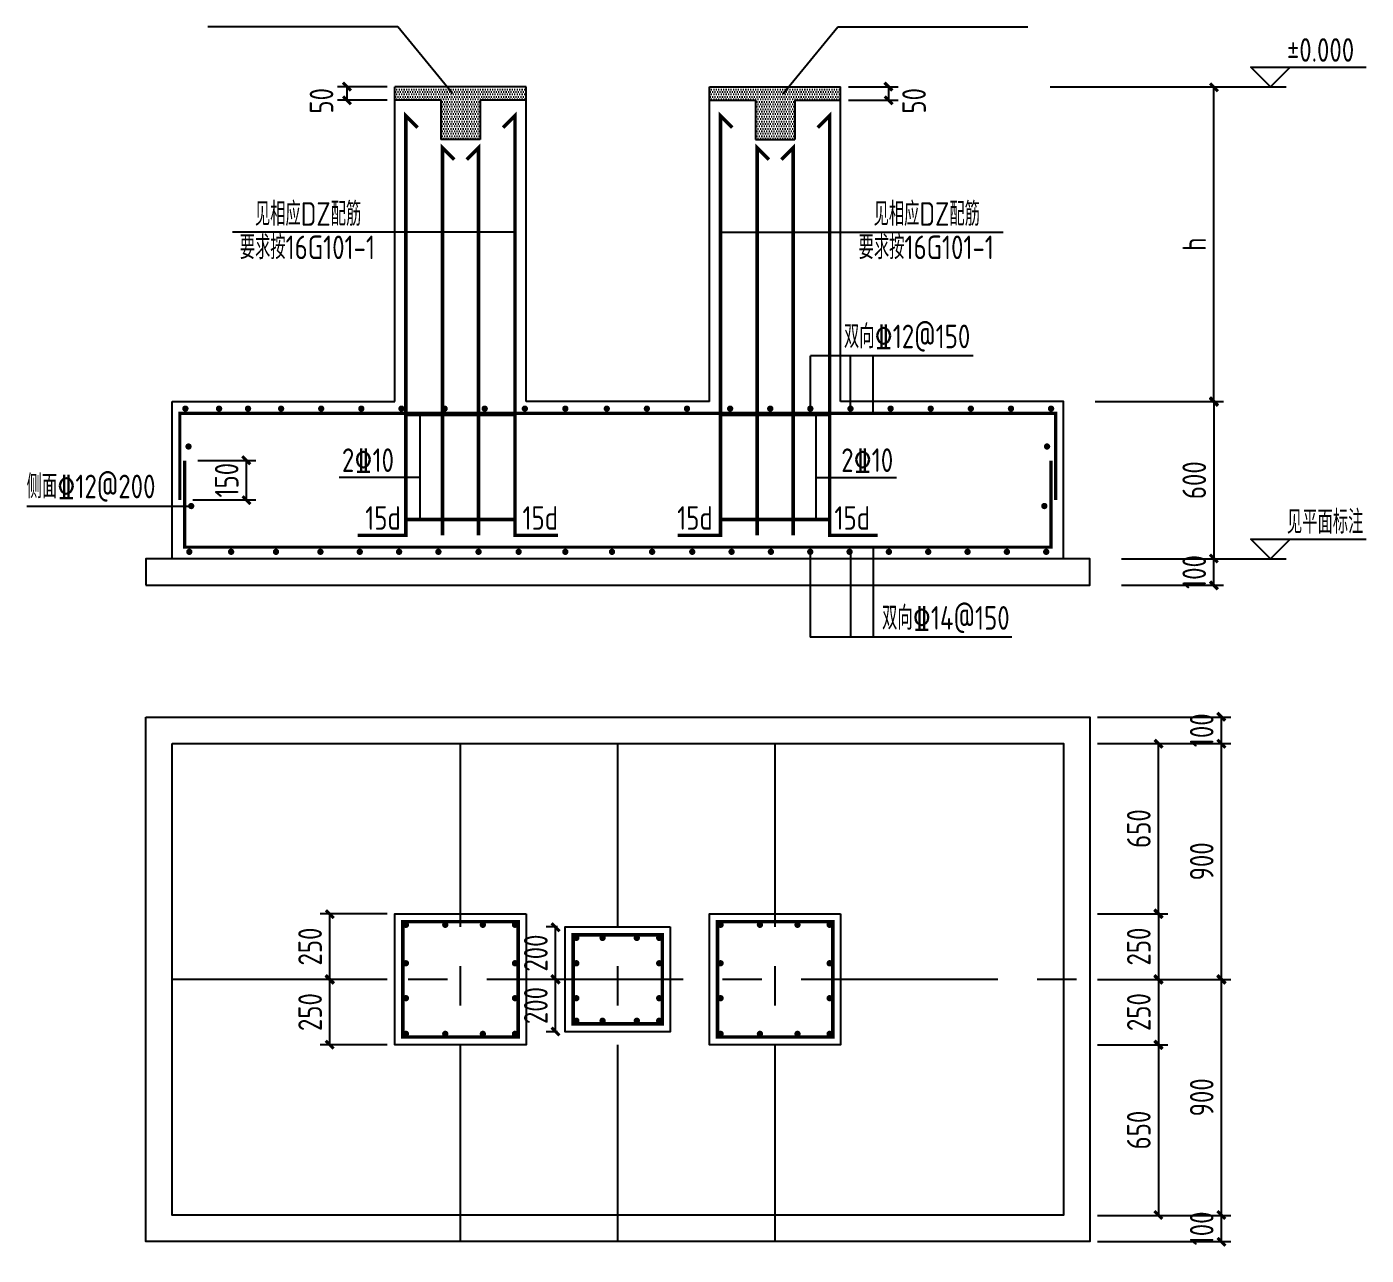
# Model space of a CAD drawing. Header units: millimetres. Extents: x 866309 to 879639, y 39442 to 44891.
# Drawn here: x 867886.1 to 868056.4, y 39603.3 to 39759.5 of the extents above; entities that cross this region are included whole.
import ezdxf

# ---------------------------------------------------------------- set-up
doc = ezdxf.new("R2010")
doc.units = ezdxf.units.MM
doc.header["$LTSCALE"] = 1000
doc.header["$MEASUREMENT"] = 0
doc.linetypes.add('CENTER', pattern=[2, 1.25, -0.25, 0.25, -0.25])
doc.linetypes.add('DOTE', pattern=[2.42, 2, -0.2, 0.02, -0.2])
for name, color, linetype in [('1505', 2, 'Continuous'), ('1525', 1, 'Continuous'), ('1526', 7, 'Continuous'), ('1530', 253, 'Continuous'), ('1534', 7, 'Continuous'), ('DIM', 7, 'Continuous'), ('DOTE', 1, 'DOTE'), ('PUB_DIM', 3, 'Continuous'), ('图名下划线', 7, 'Continuous'), ('构造柱', 3, 'Continuous'), ('钢筋线', 1, 'Continuous')]:
    doc.layers.add(name, color=color, linetype=linetype)
doc.styles.add('GBHZ', font='gbenor.shx', dxfattribs={"width": 0.9, "bigfont": 'gbcbig.shx'})
doc.dimstyles.new('Y30', dxfattribs={"dimscale": 0, "dimtxt": 3, "dimasz": 0.01, "dimexe": 1.2, "dimexo": 1, "dimgap": 1, "dimtad": 1, "dimdec": 0, "dimlfac": 30, "dimzin": 0, "dimdsep": 46, "dimtxsty": 'GBHZ', "dimblk1": 'DX', "dimblk2": 'DX', "dimsah": 1, "dimcen": 0.09, "dimdle": 1, "dimadec": 0, "dimazin": 0, "dimtfac": 1, "dimtdec": 0, "dimtix": 1, "dimtmove": 2, "dimatfit": 3, "dimldrblk": 'DX', "dimfxl": 0, "dimtolj": 1, "dimtzin": 0, "dimarcsym": 0})
pattern_1 = [(0, (928.1307, -1572.25413), (0.15625, 0.3125), [0, -0.3125])]

# ---------------------------------------------------------------- blocks, each defined once
blk = doc.blocks.new('DX')
at = {"color": 0, "linetype": 'ByBlock', "const_width": 40}
blk.add_lwpolyline([(-54, -51), (46, 49)], dxfattribs=at)
blk = doc.blocks.new('*D4113')
at = {"layer": 'Defpoints', "color": 0, "transparency": 16777216}
for p in [(868024.27, 39691.81), (868037.01, 39691.81), (868024.27, 39688.47)]:
    blk.add_point(p, dxfattribs=at)
at = {"layer": 'dim', "color": 0, "lineweight": -2, "transparency": 16777216}
for p, q in [((868025.27, 39691.81), (868038.21, 39691.81)), ((868037.01, 39691.82), (868037.01, 39691.83)), ((868037.01, 39688.47), (868037.01, 39691.81)), ((868025.27, 39688.47), (868038.21, 39688.47)), ((868037.01, 39688.46), (868037.01, 39688.45))]:
    blk.add_line(p, q, dxfattribs=at)
at = {"layer": 'dim', "color": 0, "lineweight": -2, "transparency": 16777216, "xscale": 0.01, "yscale": 0.01, "zscale": 0.01}
for p, rotation in [((868037.01, 39691.81), 270), ((868037.01, 39688.47), 90)]:
    blk.add_blockref('DX', p, dxfattribs=dict(at, rotation=rotation))
at = {"layer": 'dim', "color": 0, "transparency": 16777216, "insert": (868034.51, 39690.14), "char_height": 3, "attachment_point": 5, "rotation": 90, "style": 'GBHZ'}
blk.add_mtext('\\A1;100', dxfattribs=at)
blk = doc.blocks.new('*D4114')
at = {"layer": 'Defpoints', "color": 0, "transparency": 16777216}
for p in [(868015.19, 39751.81), (868037.01, 39751.81), (868020.93, 39711.81)]:
    blk.add_point(p, dxfattribs=at)
at = {"layer": 'dim', "color": 0, "lineweight": -2, "transparency": 16777216}
for p, q in [((868016.19, 39751.81), (868038.21, 39751.81)), ((868037.01, 39711.82), (868037.01, 39751.8)), ((868021.93, 39711.81), (868038.21, 39711.81))]:
    blk.add_line(p, q, dxfattribs=at)
at = {"layer": 'dim', "color": 0, "lineweight": -2, "transparency": 16777216, "xscale": 0.01, "yscale": 0.01, "zscale": 0.01}
for p, rotation in [((868037.01, 39751.81), 90), ((868037.01, 39711.81), 270)]:
    blk.add_blockref('DX', p, dxfattribs=dict(at, rotation=rotation))
at = {"layer": 'dim', "color": 0, "transparency": 16777216, "insert": (868034.51, 39731.81), "char_height": 3, "attachment_point": 5, "rotation": 90, "style": 'GBHZ'}
blk.add_mtext('\\A1;h', dxfattribs=at)
blk = doc.blocks.new('*D4115')
at = {"layer": 'Defpoints', "color": 0, "transparency": 16777216}
for p in [(867932.89, 39751.81), (867926.8, 39750.14), (867932.89, 39750.14)]:
    blk.add_point(p, dxfattribs=at)
at = {"layer": 'dim', "color": 0, "lineweight": -2, "transparency": 16777216}
for p, q in [((867931.89, 39751.81), (867925.6, 39751.81)), ((867926.8, 39751.82), (867926.8, 39751.83)), ((867926.8, 39751.81), (867926.8, 39750.14)), ((867931.89, 39750.14), (867925.6, 39750.14)), ((867926.8, 39750.13), (867926.8, 39750.12))]:
    blk.add_line(p, q, dxfattribs=at)
at = {"layer": 'dim', "color": 0, "lineweight": -2, "transparency": 16777216, "xscale": 0.01, "yscale": 0.01, "zscale": 0.01}
for p, rotation in [((867926.8, 39751.81), 270), ((867926.8, 39750.14), 90)]:
    blk.add_blockref('DX', p, dxfattribs=dict(at, rotation=rotation))
at = {"layer": 'dim', "color": 0, "transparency": 16777216, "insert": (867923.56, 39750.04), "char_height": 3, "attachment_point": 5, "rotation": 90, "style": 'GBHZ'}
blk.add_mtext('\\A1;50', dxfattribs=at)
blk = doc.blocks.new('*D4116')
at = {"layer": 'Defpoints', "color": 0, "transparency": 16777216}
for p in [(868020.93, 39711.81), (868024.27, 39691.81), (868037.01, 39691.81)]:
    blk.add_point(p, dxfattribs=at)
at = {"layer": 'dim', "color": 0, "lineweight": -2, "transparency": 16777216}
for p, q in [((868021.93, 39711.81), (868038.21, 39711.81)), ((868037.01, 39711.8), (868037.01, 39691.82)), ((868025.27, 39691.81), (868038.21, 39691.81))]:
    blk.add_line(p, q, dxfattribs=at)
at = {"layer": 'dim', "color": 0, "lineweight": -2, "transparency": 16777216, "xscale": 0.01, "yscale": 0.01, "zscale": 0.01}
for p, rotation in [((868037.01, 39711.81), 90), ((868037.01, 39691.81), 270)]:
    blk.add_blockref('DX', p, dxfattribs=dict(at, rotation=rotation))
at = {"layer": 'dim', "color": 0, "transparency": 16777216, "insert": (868034.51, 39701.81), "char_height": 3, "attachment_point": 5, "rotation": 90, "style": 'GBHZ'}
blk.add_mtext('\\A1;600', dxfattribs=at)
blk = doc.blocks.new('*D4117')
at = {"layer": 'Defpoints', "color": 0, "transparency": 16777216}
for p in [(867989.56, 39751.81), (867989.56, 39750.14), (867995.65, 39750.14)]:
    blk.add_point(p, dxfattribs=at)
at = {"layer": 'dim', "color": 0, "lineweight": -2, "transparency": 16777216}
for p, q in [((867990.56, 39751.81), (867996.85, 39751.81)), ((867995.65, 39751.82), (867995.65, 39751.83)), ((867995.65, 39751.81), (867995.65, 39750.14)), ((867990.56, 39750.14), (867996.85, 39750.14)), ((867995.65, 39750.13), (867995.65, 39750.12))]:
    blk.add_line(p, q, dxfattribs=at)
at = {"layer": 'dim', "color": 0, "lineweight": -2, "transparency": 16777216, "xscale": 0.01, "yscale": 0.01, "zscale": 0.01}
for p, rotation in [((867995.65, 39751.81), 270), ((867995.65, 39750.14), 90)]:
    blk.add_blockref('DX', p, dxfattribs=dict(at, rotation=rotation))
at = {"layer": 'dim', "color": 0, "transparency": 16777216, "insert": (867998.89, 39750.04), "char_height": 3, "attachment_point": 5, "rotation": 90, "style": 'GBHZ'}
blk.add_mtext('\\A1;50', dxfattribs=at)
blk = doc.blocks.new('*D4134')
at = {"layer": 'Defpoints', "color": 0, "transparency": 16777216}
for p in [(868021.23, 39608.35), (868037.96, 39608.35), (868021.23, 39605.02)]:
    blk.add_point(p, dxfattribs=at)
at = {"layer": 'dim', "color": 0, "lineweight": -2, "transparency": 16777216}
for p, q in [((868022.23, 39608.35), (868039.16, 39608.35)), ((868037.96, 39608.36), (868037.96, 39608.37)), ((868037.96, 39605.02), (868037.96, 39608.35)), ((868022.23, 39605.02), (868039.16, 39605.02)), ((868037.96, 39605.01), (868037.96, 39605))]:
    blk.add_line(p, q, dxfattribs=at)
at = {"layer": 'dim', "color": 0, "lineweight": -2, "transparency": 16777216, "xscale": 0.01, "yscale": 0.01, "zscale": 0.01}
for p, rotation in [((868037.96, 39608.35), 270), ((868037.96, 39605.02), 90)]:
    blk.add_blockref('DX', p, dxfattribs=dict(at, rotation=rotation))
at = {"layer": 'dim', "color": 0, "transparency": 16777216, "insert": (868035.46, 39606.69), "char_height": 3, "attachment_point": 5, "rotation": 90, "style": 'GBHZ'}
blk.add_mtext('\\A1;100', dxfattribs=at)
blk = doc.blocks.new('*D4135')
at = {"layer": 'Defpoints', "color": 0, "transparency": 16777216}
for p in [(868021.23, 39638.35), (868037.96, 39638.35), (868021.23, 39608.35)]:
    blk.add_point(p, dxfattribs=at)
at = {"layer": 'dim', "color": 0, "lineweight": -2, "transparency": 16777216}
for p, q in [((868022.23, 39638.35), (868039.16, 39638.35)), ((868037.96, 39608.36), (868037.96, 39638.34)), ((868022.23, 39608.35), (868039.16, 39608.35))]:
    blk.add_line(p, q, dxfattribs=at)
at = {"layer": 'dim', "color": 0, "lineweight": -2, "transparency": 16777216, "xscale": 0.01, "yscale": 0.01, "zscale": 0.01}
for p, rotation in [((868037.96, 39638.35), 90), ((868037.96, 39608.35), 270)]:
    blk.add_blockref('DX', p, dxfattribs=dict(at, rotation=rotation))
at = {"layer": 'dim', "color": 0, "transparency": 16777216, "insert": (868035.46, 39623.35), "char_height": 3, "attachment_point": 5, "rotation": 90, "style": 'GBHZ'}
blk.add_mtext('\\A1;900', dxfattribs=at)
blk = doc.blocks.new('*D4136')
at = {"layer": 'Defpoints', "color": 0, "transparency": 16777216}
for p in [(868021.23, 39668.35), (868037.96, 39668.35), (868021.23, 39638.35)]:
    blk.add_point(p, dxfattribs=at)
at = {"layer": 'dim', "color": 0, "lineweight": -2, "transparency": 16777216}
for p, q in [((868022.23, 39668.35), (868039.16, 39668.35)), ((868037.96, 39638.36), (868037.96, 39668.34)), ((868022.23, 39638.35), (868039.16, 39638.35))]:
    blk.add_line(p, q, dxfattribs=at)
at = {"layer": 'dim', "color": 0, "lineweight": -2, "transparency": 16777216, "xscale": 0.01, "yscale": 0.01, "zscale": 0.01}
for p, rotation in [((868037.96, 39668.35), 90), ((868037.96, 39638.35), 270)]:
    blk.add_blockref('DX', p, dxfattribs=dict(at, rotation=rotation))
at = {"layer": 'dim', "color": 0, "transparency": 16777216, "insert": (868035.46, 39653.35), "char_height": 3, "attachment_point": 5, "rotation": 90, "style": 'GBHZ'}
blk.add_mtext('\\A1;900', dxfattribs=at)
blk = doc.blocks.new('*D4137')
at = {"layer": 'Defpoints', "color": 0, "transparency": 16777216}
for p in [(868021.23, 39671.69), (868037.96, 39671.69), (868021.23, 39668.35)]:
    blk.add_point(p, dxfattribs=at)
at = {"layer": 'dim', "color": 0, "lineweight": -2, "transparency": 16777216}
for p, q in [((868022.23, 39671.69), (868039.16, 39671.69)), ((868037.96, 39671.7), (868037.96, 39671.71)), ((868037.96, 39668.35), (868037.96, 39671.69)), ((868022.23, 39668.35), (868039.16, 39668.35)), ((868037.96, 39668.34), (868037.96, 39668.33))]:
    blk.add_line(p, q, dxfattribs=at)
at = {"layer": 'dim', "color": 0, "lineweight": -2, "transparency": 16777216, "xscale": 0.01, "yscale": 0.01, "zscale": 0.01}
for p, rotation in [((868037.96, 39671.69), 270), ((868037.96, 39668.35), 90)]:
    blk.add_blockref('DX', p, dxfattribs=dict(at, rotation=rotation))
at = {"layer": 'dim', "color": 0, "transparency": 16777216, "insert": (868035.46, 39670.02), "char_height": 3, "attachment_point": 5, "rotation": 90, "style": 'GBHZ'}
blk.add_mtext('\\A1;100', dxfattribs=at)
blk = doc.blocks.new('*D4138')
at = {"layer": 'Defpoints', "color": 0, "transparency": 16777216}
for p in [(867924.61, 39638.35), (867932.89, 39638.35), (867932.89, 39630.02)]:
    blk.add_point(p, dxfattribs=at)
at = {"layer": 'dim', "color": 0, "lineweight": -2, "transparency": 16777216}
for p, q in [((867931.89, 39638.35), (867923.41, 39638.35)), ((867924.61, 39630.03), (867924.61, 39638.34)), ((867931.89, 39630.02), (867923.41, 39630.02))]:
    blk.add_line(p, q, dxfattribs=at)
at = {"layer": 'dim', "color": 0, "lineweight": -2, "transparency": 16777216, "xscale": 0.01, "yscale": 0.01, "zscale": 0.01}
for p, rotation in [((867924.61, 39638.35), 90), ((867924.61, 39630.02), 270)]:
    blk.add_blockref('DX', p, dxfattribs=dict(at, rotation=rotation))
at = {"layer": 'dim', "color": 0, "transparency": 16777216, "insert": (867922.11, 39634.19), "char_height": 3, "attachment_point": 5, "rotation": 90, "style": 'GBHZ'}
blk.add_mtext('\\A1;250', dxfattribs=at)
blk = doc.blocks.new('*D4139')
at = {"layer": 'Defpoints', "color": 0, "transparency": 16777216}
for p in [(867924.61, 39646.69), (867932.89, 39646.69), (867932.89, 39638.35)]:
    blk.add_point(p, dxfattribs=at)
at = {"layer": 'dim', "color": 0, "lineweight": -2, "transparency": 16777216}
for p, q in [((867931.89, 39646.69), (867923.41, 39646.69)), ((867924.61, 39638.36), (867924.61, 39646.68)), ((867931.89, 39638.35), (867923.41, 39638.35))]:
    blk.add_line(p, q, dxfattribs=at)
at = {"layer": 'dim', "color": 0, "lineweight": -2, "transparency": 16777216, "xscale": 0.01, "yscale": 0.01, "zscale": 0.01}
for p, rotation in [((867924.61, 39646.69), 90), ((867924.61, 39638.35), 270)]:
    blk.add_blockref('DX', p, dxfattribs=dict(at, rotation=rotation))
at = {"layer": 'dim', "color": 0, "transparency": 16777216, "insert": (867922.11, 39642.52), "char_height": 3, "attachment_point": 5, "rotation": 90, "style": 'GBHZ'}
blk.add_mtext('\\A1;250', dxfattribs=at)
blk = doc.blocks.new('*D4140')
at = {"layer": 'Defpoints', "color": 0, "transparency": 16777216}
for p in [(868021.23, 39646.69), (868021.23, 39638.35), (868029.96, 39638.35)]:
    blk.add_point(p, dxfattribs=at)
at = {"layer": 'dim', "color": 0, "lineweight": -2, "transparency": 16777216}
for p, q in [((868022.23, 39646.69), (868031.16, 39646.69)), ((868029.96, 39646.68), (868029.96, 39638.36)), ((868022.23, 39638.35), (868031.16, 39638.35))]:
    blk.add_line(p, q, dxfattribs=at)
at = {"layer": 'dim', "color": 0, "lineweight": -2, "transparency": 16777216, "xscale": 0.01, "yscale": 0.01, "zscale": 0.01}
for p, rotation in [((868029.96, 39646.69), 90), ((868029.96, 39638.35), 270)]:
    blk.add_blockref('DX', p, dxfattribs=dict(at, rotation=rotation))
at = {"layer": 'dim', "color": 0, "transparency": 16777216, "insert": (868027.46, 39642.52), "char_height": 3, "attachment_point": 5, "rotation": 90, "style": 'GBHZ'}
blk.add_mtext('\\A1;250', dxfattribs=at)
blk = doc.blocks.new('*D4141')
at = {"layer": 'Defpoints', "color": 0, "transparency": 16777216}
for p in [(868021.23, 39638.35), (868021.23, 39630.02), (868029.96, 39630.02)]:
    blk.add_point(p, dxfattribs=at)
at = {"layer": 'dim', "color": 0, "lineweight": -2, "transparency": 16777216}
for p, q in [((868022.23, 39638.35), (868031.16, 39638.35)), ((868029.96, 39638.34), (868029.96, 39630.03)), ((868022.23, 39630.02), (868031.16, 39630.02))]:
    blk.add_line(p, q, dxfattribs=at)
at = {"layer": 'dim', "color": 0, "lineweight": -2, "transparency": 16777216, "xscale": 0.01, "yscale": 0.01, "zscale": 0.01}
for p, rotation in [((868029.96, 39638.35), 90), ((868029.96, 39630.02), 270)]:
    blk.add_blockref('DX', p, dxfattribs=dict(at, rotation=rotation))
at = {"layer": 'dim', "color": 0, "transparency": 16777216, "insert": (868027.46, 39634.19), "char_height": 3, "attachment_point": 5, "rotation": 90, "style": 'GBHZ'}
blk.add_mtext('\\A1;250', dxfattribs=at)
blk = doc.blocks.new('*D4142')
at = {"layer": 'Defpoints', "color": 0, "transparency": 16777216}
for p in [(868021.23, 39668.35), (868029.96, 39668.35), (868021.23, 39646.69)]:
    blk.add_point(p, dxfattribs=at)
at = {"layer": 'dim', "color": 0, "lineweight": -2, "transparency": 16777216}
for p, q in [((868022.23, 39668.35), (868031.16, 39668.35)), ((868029.96, 39646.7), (868029.96, 39668.34)), ((868022.23, 39646.69), (868031.16, 39646.69))]:
    blk.add_line(p, q, dxfattribs=at)
at = {"layer": 'dim', "color": 0, "lineweight": -2, "transparency": 16777216, "xscale": 0.01, "yscale": 0.01, "zscale": 0.01}
for p, rotation in [((868029.96, 39668.35), 90), ((868029.96, 39646.69), 270)]:
    blk.add_blockref('DX', p, dxfattribs=dict(at, rotation=rotation))
at = {"layer": 'dim', "color": 0, "transparency": 16777216, "insert": (868027.46, 39657.52), "char_height": 3, "attachment_point": 5, "rotation": 90, "style": 'GBHZ'}
blk.add_mtext('\\A1;650', dxfattribs=at)
blk = doc.blocks.new('*D4143')
at = {"layer": 'Defpoints', "color": 0, "transparency": 16777216}
for p in [(868021.23, 39630.02), (868021.23, 39608.35), (868029.96, 39608.35)]:
    blk.add_point(p, dxfattribs=at)
at = {"layer": 'dim', "color": 0, "lineweight": -2, "transparency": 16777216}
for p, q in [((868022.23, 39630.02), (868031.16, 39630.02)), ((868029.96, 39630.01), (868029.96, 39608.36)), ((868022.23, 39608.35), (868031.16, 39608.35))]:
    blk.add_line(p, q, dxfattribs=at)
at = {"layer": 'dim', "color": 0, "lineweight": -2, "transparency": 16777216, "xscale": 0.01, "yscale": 0.01, "zscale": 0.01}
for p, rotation in [((868029.96, 39630.02), 90), ((868029.96, 39608.35), 270)]:
    blk.add_blockref('DX', p, dxfattribs=dict(at, rotation=rotation))
at = {"layer": 'dim', "color": 0, "transparency": 16777216, "insert": (868027.46, 39619.19), "char_height": 3, "attachment_point": 5, "rotation": 90, "style": 'GBHZ'}
blk.add_mtext('\\A1;650', dxfattribs=at)
blk = doc.blocks.new('*D4144')
at = {"layer": 'Defpoints', "color": 0, "transparency": 16777216}
for p in [(867953.31, 39638.35), (867954.56, 39638.35), (867954.56, 39631.69)]:
    blk.add_point(p, dxfattribs=at)
at = {"layer": 'dim', "color": 0, "lineweight": -2, "transparency": 16777216}
for p, q in [((867953.56, 39638.35), (867952.11, 39638.35)), ((867953.31, 39631.7), (867953.31, 39638.34)), ((867953.56, 39631.69), (867952.11, 39631.69))]:
    blk.add_line(p, q, dxfattribs=at)
at = {"layer": 'dim', "color": 0, "lineweight": -2, "transparency": 16777216, "xscale": 0.01, "yscale": 0.01, "zscale": 0.01}
for p, rotation in [((867953.31, 39638.35), 90), ((867953.31, 39631.69), 270)]:
    blk.add_blockref('DX', p, dxfattribs=dict(at, rotation=rotation))
at = {"layer": 'dim', "color": 0, "transparency": 16777216, "insert": (867950.81, 39635.02), "char_height": 3, "attachment_point": 5, "rotation": 90, "style": 'GBHZ'}
blk.add_mtext('\\A1;200', dxfattribs=at)
blk = doc.blocks.new('*D4145')
at = {"layer": 'Defpoints', "color": 0, "transparency": 16777216}
for p in [(867953.31, 39645.02), (867954.56, 39645.02), (867954.56, 39638.35)]:
    blk.add_point(p, dxfattribs=at)
at = {"layer": 'dim', "color": 0, "lineweight": -2, "transparency": 16777216}
for p, q in [((867953.56, 39645.02), (867952.11, 39645.02)), ((867953.31, 39638.36), (867953.31, 39645.01)), ((867953.56, 39638.35), (867952.11, 39638.35))]:
    blk.add_line(p, q, dxfattribs=at)
at = {"layer": 'dim', "color": 0, "lineweight": -2, "transparency": 16777216, "xscale": 0.01, "yscale": 0.01, "zscale": 0.01}
for p, rotation in [((867953.31, 39645.02), 90), ((867953.31, 39638.35), 270)]:
    blk.add_blockref('DX', p, dxfattribs=dict(at, rotation=rotation))
at = {"layer": 'dim', "color": 0, "transparency": 16777216, "insert": (867950.81, 39641.69), "char_height": 3, "attachment_point": 5, "rotation": 90, "style": 'GBHZ'}
blk.add_mtext('\\A1;200', dxfattribs=at)
blk = doc.blocks.new('*D4146')
at = {"layer": 'Defpoints', "color": 0, "transparency": 16777216}
for p in [(867906.82, 39704.31), (867914.01, 39704.31), (867906.22, 39699.31)]:
    blk.add_point(p, dxfattribs=at)
at = {"layer": 'DIM', "color": 0, "lineweight": -2, "transparency": 16777216}
for p, q in [((867907.82, 39704.31), (867915.21, 39704.31)), ((867914.01, 39704.32), (867914.01, 39704.33)), ((867914.01, 39699.31), (867914.01, 39704.31)), ((867907.22, 39699.31), (867915.21, 39699.31)), ((867914.01, 39699.3), (867914.01, 39699.29))]:
    blk.add_line(p, q, dxfattribs=at)
at = {"layer": 'DIM', "color": 0, "lineweight": -2, "transparency": 16777216, "xscale": 0.01, "yscale": 0.01, "zscale": 0.01}
for p, rotation in [((867914.01, 39704.31), 270), ((867914.01, 39699.31), 90)]:
    blk.add_blockref('DX', p, dxfattribs=dict(at, rotation=rotation))
at = {"layer": 'DIM', "color": 0, "transparency": 16777216, "insert": (867911.51, 39701.81), "char_height": 3, "attachment_point": 5, "rotation": 90, "style": 'GBHZ'}
blk.add_mtext('\\A1;150', dxfattribs=at)

msp = doc.modelspace()

# ---------------------------------------------------------------- hatches: boundary and pattern name
at = {"layer": '构造柱'}
h = msp.add_hatch(dxfattribs=at)
h.set_pattern_fill('DOTS', color=256, scale=5, style=0)
h.set_pattern_definition(pattern_1)
h.paths.add_polyline_path([(867949.558, 39751.807), (867949.558, 39750.14), (867943.725, 39750.14), (867943.725, 39745.14), (867938.725, 39745.14), (867938.725, 39750.14), (867932.892, 39750.14), (867932.892, 39751.807)])
h = msp.add_hatch(dxfattribs=at)
h.set_pattern_fill('DOTS', color=256, scale=5, style=0)
h.set_pattern_definition(pattern_1)
h.paths.add_polyline_path([(867972.892, 39751.807), (867972.892, 39750.14), (867978.725, 39750.14), (867978.725, 39745.14), (867983.725, 39745.14), (867983.725, 39750.14), (867989.558, 39750.14), (867989.558, 39751.807)])

# ---------------------------------------------------------------- linework, layer by layer
for p, q in [((867933.262, 39759.455, 40.505), (867909.096, 39759.455, 40.505)), ((867940.205, 39750.972, 40.505), (867933.262, 39759.455, 40.505)), ((867982.245, 39750.972, 40.505), (867989.189, 39759.455, 40.505)), ((867989.189, 39759.455, 40.505), (868013.354, 39759.455, 40.505))]:
    msp.add_line(p, q)
at = {"layer": '1505'}
for p, q in [((867949.558, 39751.807), (867932.892, 39751.807)), ((867932.892, 39711.807), (867932.892, 39751.807)), ((867949.558, 39711.807), (867949.558, 39751.807)), ((867972.892, 39751.807), (867989.558, 39751.807)), ((867972.892, 39711.807), (867972.892, 39751.807)), ((867989.558, 39711.807), (867989.558, 39751.807)), ((867938.725, 39750.14), (867932.892, 39750.14)), ((867938.725, 39750.14), (867938.725, 39745.14)), ((867949.558, 39750.14), (867943.725, 39750.14)), ((867943.725, 39750.14), (867943.725, 39745.14)), ((867972.892, 39750.14), (867978.725, 39750.14)), ((867978.725, 39750.14), (867978.725, 39745.14)), ((867983.725, 39750.14), (867989.558, 39750.14)), ((867983.725, 39750.14), (867983.725, 39745.14)), ((867943.725, 39745.14), (867938.725, 39745.14)), ((867978.725, 39745.14), (867983.725, 39745.14)), ((867904.558, 39691.807), (867904.558, 39711.807)), ((867904.558, 39711.807), (867932.892, 39711.807))]:
    msp.add_line(p, q, dxfattribs=at)
for points in [[(867972.892, 39711.807), (867949.558, 39711.807)], [(868017.892, 39691.807), (868017.892, 39711.807), (867989.558, 39711.807)], [(867901.225, 39688.474), (868021.225, 39688.474), (868021.225, 39691.807), (867901.225, 39691.807), (867901.225, 39688.474)]]:
    msp.add_lwpolyline(points, dxfattribs=at)
for points in [[(867901.225, 39671.688), (868021.225, 39671.688), (868021.225, 39605.021), (867901.225, 39605.021)], [(867904.558, 39668.354), (868017.892, 39668.354), (868017.892, 39608.354), (867904.558, 39608.354)], [(867949.558, 39646.688), (867949.558, 39630.021), (867932.892, 39630.021), (867932.892, 39646.688)], [(867989.558, 39646.688), (867989.558, 39630.021), (867972.892, 39630.021), (867972.892, 39646.688)], [(867967.892, 39645.021), (867967.892, 39631.688), (867954.558, 39631.688), (867954.558, 39645.021)]]:
    msp.add_lwpolyline(points, close=True, dxfattribs=at)
at = {"layer": '1525', "const_width": 0.45}
for points in [[(867935.792, 39746.64), (867934.292, 39748.14), (867934.292, 39694.807), (867928.166, 39694.807)], [(867946.658, 39746.64), (867948.158, 39748.14), (867948.158, 39694.807), (867953.629, 39694.807)], [(867975.792, 39746.64), (867974.292, 39748.14), (867974.292, 39694.807), (867968.822, 39694.807)], [(867986.658, 39746.64), (867988.158, 39748.14), (867988.158, 39694.807), (867994.284, 39694.807)], [(867938.933, 39694.807), (867938.933, 39744.072), (867940.433, 39742.572)], [(867943.517, 39694.807), (867943.517, 39744.072), (867942.017, 39742.572)], [(867978.933, 39694.807), (867978.933, 39744.072), (867980.433, 39742.572)], [(867983.517, 39694.807), (867983.517, 39744.072), (867982.017, 39742.572)], [(867948.158, 39710.14), (867934.292, 39710.14)], [(867974.292, 39710.14), (867988.158, 39710.14)], [(867948.158, 39696.807), (867934.292, 39696.807)], [(867974.292, 39696.807), (867988.158, 39696.807)], [(867933.892, 39631.021), (867933.892, 39645.688), (867948.558, 39645.688), (867948.558, 39631.021), (867933.892, 39631.021)], [(867973.892, 39631.021), (867973.892, 39645.688), (867988.558, 39645.688), (867988.558, 39631.021), (867973.892, 39631.021)], [(867955.558, 39632.688), (867955.558, 39644.021), (867966.892, 39644.021), (867966.892, 39632.688), (867955.558, 39632.688)]]:
    msp.add_lwpolyline(points, dxfattribs=at)
at = {"layer": '1525', "const_width": 0.4}
for points in [[(867934.292, 39645.087, -1), (867934.292, 39645.487, -1), (867934.292, 39645.087, -1)], [(867939.295, 39645.087, 1), (867939.295, 39645.487, 1), (867939.295, 39645.087, 1)], [(867944.072, 39645.087, -1), (867944.072, 39645.487, -1), (867944.072, 39645.087, -1)], [(867948.158, 39645.087, -1), (867948.158, 39645.487, -1), (867948.158, 39645.087, -1)], [(867974.292, 39645.087, -1), (867974.292, 39645.487, -1), (867974.292, 39645.087, -1)], [(867979.295, 39645.087, 1), (867979.295, 39645.487, 1), (867979.295, 39645.087, 1)], [(867984.072, 39645.087, -1), (867984.072, 39645.487, -1), (867984.072, 39645.087, -1)], [(867988.158, 39645.087, -1), (867988.158, 39645.487, -1), (867988.158, 39645.087, -1)], [(867955.958, 39643.421, -1), (867955.958, 39643.821, -1), (867955.958, 39643.421, -1)], [(867959.295, 39643.421, 1), (867959.295, 39643.821, 1), (867959.295, 39643.421, 1)], [(867963.647, 39643.421, -1), (867963.647, 39643.821, -1), (867963.647, 39643.421, -1)], [(867966.492, 39643.421, -1), (867966.492, 39643.821, -1), (867966.492, 39643.421, -1)], [(867934.292, 39640.197, -1), (867934.292, 39640.597, -1), (867934.292, 39640.197, -1)], [(867948.158, 39640.197, -1), (867948.158, 39640.597, -1), (867948.158, 39640.197, -1)], [(867955.958, 39640.197, -1), (867955.958, 39640.597, -1), (867955.958, 39640.197, -1)], [(867966.492, 39640.197, -1), (867966.492, 39640.597, -1), (867966.492, 39640.197, -1)], [(867974.292, 39640.197, -1), (867974.292, 39640.597, -1), (867974.292, 39640.197, -1)], [(867988.158, 39640.197, -1), (867988.158, 39640.597, -1), (867988.158, 39640.197, -1)], [(867934.292, 39635.755, -1), (867934.292, 39636.155, -1), (867934.292, 39635.755, -1)], [(867948.158, 39635.755, -1), (867948.158, 39636.155, -1), (867948.158, 39635.755, -1)], [(867955.958, 39635.755, -1), (867955.958, 39636.155, -1), (867955.958, 39635.755, -1)], [(867966.492, 39635.755, -1), (867966.492, 39636.155, -1), (867966.492, 39635.755, -1)], [(867974.292, 39635.755, -1), (867974.292, 39636.155, -1), (867974.292, 39635.755, -1)], [(867988.158, 39635.755, -1), (867988.158, 39636.155, -1), (867988.158, 39635.755, -1)], [(867955.958, 39632.888, -1), (867955.958, 39633.288, -1), (867955.958, 39632.888, -1)], [(867959.295, 39632.888, 1), (867959.295, 39633.288, 1), (867959.295, 39632.888, 1)], [(867963.647, 39632.888, -1), (867963.647, 39633.288, -1), (867963.647, 39632.888, -1)], [(867966.492, 39632.888, -1), (867966.492, 39633.288, -1), (867966.492, 39632.888, -1)], [(867934.292, 39631.221, -1), (867934.292, 39631.621, -1), (867934.292, 39631.221, -1)], [(867939.295, 39631.221, 1), (867939.295, 39631.621, 1), (867939.295, 39631.221, 1)], [(867944.072, 39631.221, -1), (867944.072, 39631.621, -1), (867944.072, 39631.221, -1)], [(867948.158, 39631.221, -1), (867948.158, 39631.621, -1), (867948.158, 39631.221, -1)], [(867974.292, 39631.221, -1), (867974.292, 39631.621, -1), (867974.292, 39631.221, -1)], [(867979.295, 39631.221, 1), (867979.295, 39631.621, 1), (867979.295, 39631.221, 1)], [(867984.072, 39631.221, -1), (867984.072, 39631.621, -1), (867984.072, 39631.221, -1)], [(867988.158, 39631.221, -1), (867988.158, 39631.621, -1), (867988.158, 39631.221, -1)]]:
    msp.add_lwpolyline(points, format="xyb", dxfattribs=at)
at = {"layer": '1530'}
for p, q in [((867948.158, 39733.327), (867912.235, 39733.327)), ((867974.292, 39733.327), (868010.215, 39733.327)), ((867936.041, 39710.14), (867936.041, 39696.807)), ((867986.409, 39710.14), (867986.409, 39696.807)), ((867936.041, 39702.168), (867925.809, 39702.168)), ((867986.409, 39702.168), (867996.641, 39702.168)), ((868038.212, 39691.807), (868046.212, 39691.807))]:
    msp.add_line(p, q, dxfattribs=at)
at = {"layer": '1534'}
msp.add_line((868038.212, 39751.807), (868046.212, 39751.807), dxfattribs=at)
for points in [[(868046.712, 39754.307), (868044.212, 39751.807), (868041.712, 39754.307), (868056.371, 39754.307)], [(868046.712, 39694.307), (868044.212, 39691.807), (868041.712, 39694.307), (868056.371, 39694.307)]]:
    msp.add_lwpolyline(points, dxfattribs=at)
at = {"layer": 'DOTE', "linetype": 'CENTER', "ltscale": 0.02}
for p, q in [((867941.225, 39605.021), (867941.225, 39668.354)), ((867961.225, 39605.021), (867961.225, 39668.354)), ((867981.225, 39605.021), (867981.225, 39668.354)), ((867904.558, 39638.354), (868021.225, 39638.354))]:
    msp.add_line(p, q, dxfattribs=at)
at = {"layer": 'PUB_DIM'}
for p, q in [((868006.403, 39717.604), (867985.709, 39717.604)), ((867985.709, 39710.907), (867985.709, 39717.604)), ((867990.809, 39710.907), (867990.809, 39717.604)), ((867993.705, 39710.307), (867993.705, 39717.604)), ((867886.095, 39698.525), (867906.996, 39698.525)), ((867993.705, 39693.307), (867993.705, 39681.858)), ((867985.692, 39692.707), (867985.692, 39681.858)), ((867990.792, 39692.707), (867990.792, 39681.858)), ((868011.332, 39681.858), (867985.692, 39681.858))]:
    msp.add_line(p, q, dxfattribs=at)
at = {"layer": '钢筋线', "const_width": 0.4}
for points in [[(867905.558, 39699.307), (867905.558, 39710.307), (868016.892, 39710.307), (868016.892, 39699.307)], [(868016.292, 39704.307), (868016.292, 39693.307), (867906.158, 39693.307), (867906.158, 39704.307)]]:
    msp.add_lwpolyline(points, dxfattribs=at)
for points in [[(867906.058, 39710.907, 1), (867906.458, 39710.907, 1), (867906.058, 39710.907)], [(867910.34, 39710.907, 1), (867910.74, 39710.907, 1), (867910.34, 39710.907)], [(867914.022, 39710.907, 1), (867914.422, 39710.907, 1), (867914.022, 39710.907)], [(867918.225, 39710.907, 1), (867918.625, 39710.907, 1), (867918.225, 39710.907)], [(867923.325, 39710.907, 1), (867923.725, 39710.907, 1), (867923.325, 39710.907)], [(867928.425, 39710.907, 1), (867928.825, 39710.907, 1), (867928.425, 39710.907)], [(867933.525, 39710.907, 1), (867933.925, 39710.907, 1), (867933.525, 39710.907)], [(867939.009, 39710.907, 1), (867939.409, 39710.907, 1), (867939.009, 39710.907)], [(867944.109, 39710.907, 1), (867944.509, 39710.907, 1), (867944.109, 39710.907)], [(867949.209, 39710.907, 1), (867949.609, 39710.907, 1), (867949.209, 39710.907)], [(867954.358, 39710.907, 1), (867954.758, 39710.907, 1), (867954.358, 39710.907)], [(867960.026, 39710.907, -1), (867959.626, 39710.907, -1), (867960.026, 39710.907)], [(867965.126, 39710.907, -1), (867964.726, 39710.907, -1), (867965.126, 39710.907)], [(867970.226, 39710.907, -1), (867969.826, 39710.907, -1), (867970.226, 39710.907)], [(867975.709, 39710.907, -1), (867975.309, 39710.907, -1), (867975.709, 39710.907)], [(867980.809, 39710.907, -1), (867980.409, 39710.907, -1), (867980.809, 39710.907)], [(867985.909, 39710.907, -1), (867985.509, 39710.907, -1), (867985.909, 39710.907)], [(867991.009, 39710.907, -1), (867990.609, 39710.907, -1), (867991.009, 39710.907)], [(867996.109, 39710.907, -1), (867995.709, 39710.907, -1), (867996.109, 39710.907)], [(868001.209, 39710.907, -1), (868000.809, 39710.907, -1), (868001.209, 39710.907)], [(868006.309, 39710.907, -1), (868005.909, 39710.907, -1), (868006.309, 39710.907)], [(868011.409, 39710.907, -1), (868011.009, 39710.907, -1), (868011.409, 39710.907)], [(868016.509, 39710.907, -1), (868016.109, 39710.907, -1), (868016.509, 39710.907)], [(867906.454, 39706.094, 1), (867906.854, 39706.094, 1), (867906.454, 39706.094)], [(868015.996, 39706.094, -1), (868015.596, 39706.094, -1), (868015.996, 39706.094)], [(867906.796, 39698.525, 1), (867907.196, 39698.525, 1), (867906.796, 39698.525)], [(868015.654, 39698.525, -1), (868015.254, 39698.525, -1), (868015.654, 39698.525)], [(867906.558, 39692.707, -1), (867906.958, 39692.707, -1), (867906.558, 39692.707)], [(867911.873, 39692.707, -1), (867912.273, 39692.707, -1), (867911.873, 39692.707)], [(867917.576, 39692.707, -1), (867917.976, 39692.707, -1), (867917.576, 39692.707)], [(867923.225, 39692.707, -1), (867923.625, 39692.707, -1), (867923.225, 39692.707)], [(867928.225, 39692.707, -1), (867928.625, 39692.707, -1), (867928.225, 39692.707)], [(867933.225, 39692.707, -1), (867933.625, 39692.707, -1), (867933.225, 39692.707)], [(867938.225, 39692.707, -1), (867938.625, 39692.707, -1), (867938.225, 39692.707)], [(867943.325, 39692.707, -1), (867943.725, 39692.707, -1), (867943.325, 39692.707)], [(867948.425, 39692.707, -1), (867948.825, 39692.707, -1), (867948.425, 39692.707)], [(867954.358, 39692.707, -1), (867954.758, 39692.707, -1), (867954.358, 39692.707)], [(867960.692, 39692.707, 1), (867960.292, 39692.707, 1), (867960.692, 39692.707)], [(867965.792, 39692.707, 1), (867965.392, 39692.707, 1), (867965.792, 39692.707)], [(867970.892, 39692.707, 1), (867970.492, 39692.707, 1), (867970.892, 39692.707)], [(867975.892, 39692.707, 1), (867975.492, 39692.707, 1), (867975.892, 39692.707)], [(867980.892, 39692.707, 1), (867980.492, 39692.707, 1), (867980.892, 39692.707)], [(867985.892, 39692.707, 1), (867985.492, 39692.707, 1), (867985.892, 39692.707)], [(867990.892, 39692.707, 1), (867990.492, 39692.707, 1), (867990.892, 39692.707)], [(867995.892, 39692.707, 1), (867995.492, 39692.707, 1), (867995.892, 39692.707)], [(868000.892, 39692.707, 1), (868000.492, 39692.707, 1), (868000.892, 39692.707)], [(868005.892, 39692.707, 1), (868005.492, 39692.707, 1), (868005.892, 39692.707)], [(868010.892, 39692.707, 1), (868010.492, 39692.707, 1), (868010.892, 39692.707)], [(868015.892, 39692.707, 1), (868015.492, 39692.707, 1), (868015.892, 39692.707)]]:
    msp.add_lwpolyline(points, format="xyb", dxfattribs=at)

# ---------------------------------------------------------------- texts
at = {"layer": '1526', "style": 'GBHZ', "width": 0.9}
for p in [(867926.162, 39702.857), (867989.627, 39702.857)]:
    msp.add_text('2%%13210', height=3, dxfattribs=at).set_placement(p)
at = {"layer": '1530', "style": 'GBHZ', "width": 0.9}
for p in [(867929.119, 39695.507), (867949.111, 39695.507), (867968.779, 39695.507), (867988.771, 39695.507)]:
    msp.add_text('15d', height=3, dxfattribs=at).set_placement(p)
at = {"layer": '1534', "style": 'GBHZ', "width": 0.9}
for s, p in [('%%P0.000', (868046.295, 39755.007)), ('见平面标注', (868046.295, 39695.007))]:
    msp.add_text(s, height=3, dxfattribs=at).set_placement(p)
at = {"layer": 'PUB_DIM', "color": 7, "style": 'GBHZ', "width": 0.9}
for s, p in [('双向%%13212@150', (867989.98, 39718.59)), ('侧面\x8412@200', (867886.076, 39699.512)), ('双向%%13214@150', (867994.828, 39682.805))]:
    msp.add_text(s, height=3, dxfattribs=at).set_placement(p)
at = {"layer": '图名下划线', "style": 'GBHZ', "width": 0.9}
for s, p in [('见相应DZ配筋', (867915.096, 39734.157)), ('见相应DZ配筋', (867993.746, 39734.157)), ('要求按16G101-1', (867913.165, 39729.912)), ('要求按16G101-1', (867991.839, 39729.912))]:
    msp.add_text(s, height=3, dxfattribs=at).set_placement(p)

# ---------------------------------------------------------------- dimensions: what is measured, and where the dimension line sits
at = {"layer": 'dim'}
for base, p1, p2, picture, middle in [((867926.798, 39750.14), (867932.892, 39751.807), (867932.892, 39750.14), '*D4115', (867923.559, 39750.039)), ((867995.652, 39750.14), (867989.558, 39751.807), (867989.558, 39750.14), '*D4117', (867998.891, 39750.039))]:
    dim = msp.add_linear_dim(base=base, p1=p1, p2=p2, angle=90, dimstyle='Y30', override={"dimscale": 1}, dxfattribs=at)
    dim.commit()
    dim.dimension.update_dxf_attribs({"geometry": picture, "text_midpoint": middle, "dimtype": 160})
dim = msp.add_linear_dim(base=(868037.012, 39751.807), p1=(868020.934, 39711.807), p2=(868015.189, 39751.807), angle=90, text='h', dimstyle='Y30', override={"dimscale": 1}, dxfattribs=at)
dim.commit()
dim.dimension.update_dxf_attribs({"geometry": '*D4114', "text_midpoint": (868034.512, 39731.807)})
for base, p1, p2, picture, middle in [((868037.012, 39691.807), (868020.934, 39711.807), (868024.268, 39691.807), '*D4116', (868034.512, 39701.807)), ((868037.012, 39691.807), (868024.268, 39688.474), (868024.268, 39691.807), '*D4113', (868034.512, 39690.14)), ((868037.957, 39671.688), (868021.225, 39668.354), (868021.225, 39671.688), '*D4137', (868035.457, 39670.021)), ((868037.957, 39668.354), (868021.225, 39638.354), (868021.225, 39668.354), '*D4136', (868035.457, 39653.354)), ((868029.957, 39668.354), (868021.225, 39646.688), (868021.225, 39668.354), '*D4142', (868027.457, 39657.521)), ((867924.613, 39646.688), (867932.892, 39638.354), (867932.892, 39646.688), '*D4139', (867922.113, 39642.521)), ((868029.957, 39638.354), (868021.225, 39646.688), (868021.225, 39638.354), '*D4140', (868027.457, 39642.521)), ((867953.305, 39645.021), (867954.558, 39638.354), (867954.558, 39645.021), '*D4145', (867950.805, 39641.688)), ((867924.613, 39638.354), (867932.892, 39630.021), (867932.892, 39638.354), '*D4138', (867922.113, 39634.188)), ((867953.305, 39638.354), (867954.558, 39631.688), (867954.558, 39638.354), '*D4144', (867950.805, 39635.021)), ((868037.957, 39638.354), (868021.225, 39608.354), (868021.225, 39638.354), '*D4135', (868035.457, 39623.354)), ((868029.957, 39630.021), (868021.225, 39638.354), (868021.225, 39630.021), '*D4141', (868027.457, 39634.188)), ((868029.957, 39608.354), (868021.225, 39630.021), (868021.225, 39608.354), '*D4143', (868027.457, 39619.188)), ((868037.957, 39608.354), (868021.225, 39605.021), (868021.225, 39608.354), '*D4134', (868035.457, 39606.688))]:
    dim = msp.add_linear_dim(base=base, p1=p1, p2=p2, angle=90, dimstyle='Y30', override={"dimscale": 1}, dxfattribs=at)
    dim.commit()
    dim.dimension.update_dxf_attribs({"geometry": picture, "text_midpoint": middle})
at = {"layer": 'DIM'}
dim = msp.add_linear_dim(base=(867914.013, 39704.307), p1=(867906.223, 39699.307), p2=(867906.823, 39704.307), angle=90, dimstyle='Y30', override={"dimscale": 1}, dxfattribs=at)
dim.commit()
dim.dimension.update_dxf_attribs({"geometry": '*D4146', "text_midpoint": (867911.513, 39701.807)})

doc.saveas('drawing.dxf')
